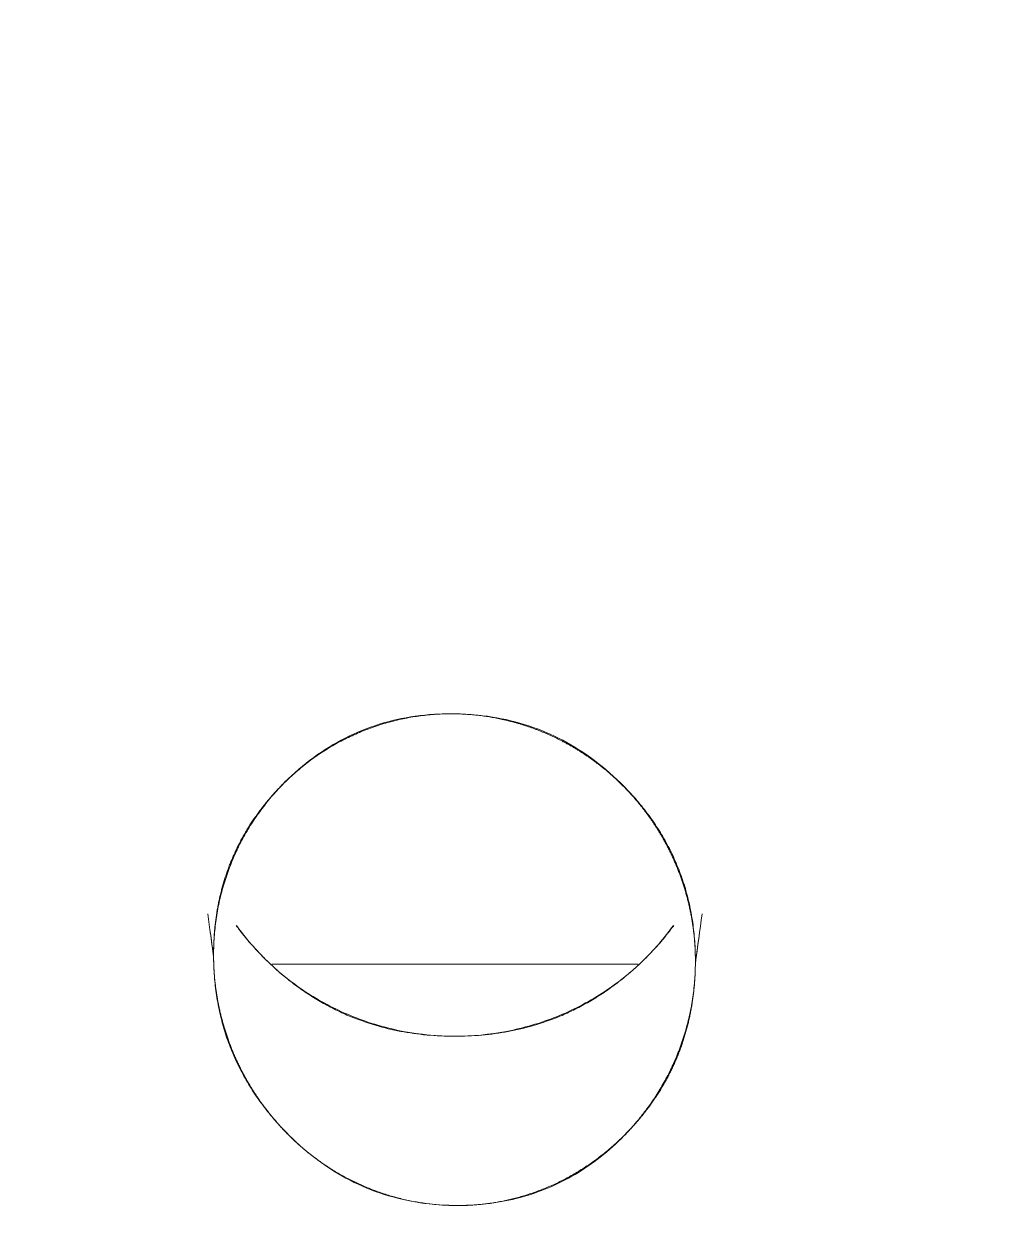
# Model space of a CAD drawing. Header units: inches. Extents: x 1105 to 1525, y -292 to 302.
# Drawn here: x 1205.281 to 1208.252, y 206.131 to 209.767 of the extents above; entities that cross this region are included whole.
import ezdxf

# ---------------------------------------------------------------- set-up
doc = ezdxf.new("R2010")
doc.units = ezdxf.units.IN
doc.header["$LTSCALE"] = 2.42
doc.header["$MEASUREMENT"] = 0
doc.layers.get('0').update_dxf_attribs({"linetype": 'CONTINUOUS'})

msp = doc.modelspace()

# ---------------------------------------------------------------- linework, layer by layer
at = {"linetype": 'Continuous', "lineweight": 18}
for points, degree, knots in [([(1211.2005, 197.3335), (1208.9894, 197.3335), (1204.5666, 197.3897), (1197.9964, 197.6419), (1191.5539, 198.0594), (1185.3002, 198.6384), (1179.2959, 199.3732), (1173.5992, 200.2566), (1168.2643, 201.2804), (1163.3428, 202.4345), (1158.8825, 203.7078), (1154.926, 205.0881), (1151.5112, 206.5622), (1148.6716, 208.1157), (1146.4339, 209.7338), (1144.8201, 211.4008), (1143.8455, 213.1008), (1143.6282, 214.2451), (1143.6282, 214.8172)], 3, [0, 0, 0, 0, 0.0625, 0.125, 0.1875, 0.25, 0.3125, 0.375, 0.4375, 0.5, 0.5625, 0.625, 0.6875, 0.75, 0.8125, 0.875, 0.9375, 1, 1, 1, 1]), ([(1143.64, 214.4915), (1143.6528, 214.3141), (1143.7137, 213.8507), (1143.9269, 213.1028), (1144.3327, 212.2509), (1145.0892, 211.123), (1146.435, 209.7339), (1148.671, 208.1157), (1151.5127, 206.5624), (1154.9252, 205.0881), (1158.884, 203.7082), (1163.3422, 202.4343), (1168.2656, 201.2807), (1175.3767, 199.9152), (1185.1754, 198.5604), (1195.8067, 197.7259), (1204.5668, 197.3898), (1208.9893, 197.3335), (1211.2005, 197.3335)], 3, [0, 0, 0, 0, 0.019623, 0.051248, 0.082873, 0.114498, 0.177749, 0.240999, 0.304249, 0.367499, 0.430749, 0.493999, 0.557249, 0.620499, 0.747, 0.8735, 0.93675, 1, 1, 1, 1]), ([(1143.9295, 213.0839), (1143.9841, 212.8998), (1144.1834, 212.3318), (1144.6379, 211.4837), (1145.2717, 210.6188), (1145.8671, 209.9587), (1146.418, 209.4238), (1147.179, 208.7599), (1148.2489, 207.9551), (1149.6564, 207.063), (1151.1044, 206.2669), (1152.6248, 205.5224), (1154.3819, 204.752), (1156.5304, 203.9171), (1159.0383, 203.0598), (1161.823, 202.2232), (1164.8105, 201.4329), (1167.8676, 200.7208), (1170.7913, 200.1178), (1173.4211, 199.6307), (1175.9188, 199.2099), (1178.5313, 198.8102), (1181.1796, 198.4476), (1183.8052, 198.126), (1186.3593, 197.8451), (1189.2101, 197.5679), (1192.5157, 197.2923), (1196.4288, 197.0274), (1200.9871, 196.7999), (1205.9859, 196.646), (1209.4619, 196.6156), (1211.2005, 196.6188)], 3, [0, 0, 0, 0, 0.01728, 0.053972, 0.083846, 0.106938, 0.125948, 0.145029, 0.183541, 0.221259, 0.25406, 0.283655, 0.317725, 0.357015, 0.399462, 0.442134, 0.485013, 0.527816, 0.565884, 0.597582, 0.625249, 0.655745, 0.689112, 0.715621, 0.743397, 0.772856, 0.807526, 0.848212, 0.894911, 0.947625, 1, 1, 1, 1]), ([(1205.8524, 206.9526), (1205.8524, 206.9577), (1205.8524, 206.968), (1205.8527, 206.9834), (1205.8533, 206.9987), (1205.8541, 207.0139), (1205.8552, 207.0289), (1205.8566, 207.0438), (1205.8583, 207.0586), (1205.8602, 207.0733), (1205.8624, 207.0878), (1205.8649, 207.1022), (1205.8677, 207.1166), (1205.8707, 207.1307), (1205.874, 207.1448), (1205.8776, 207.1588), (1205.8815, 207.1726), (1205.8856, 207.1863), (1205.89, 207.1999), (1205.8947, 207.2133), (1205.8996, 207.2267), (1205.9049, 207.2399), (1205.9104, 207.253), (1205.9161, 207.266), (1205.9222, 207.2789), (1205.9285, 207.2916), (1205.9351, 207.3042), (1205.942, 207.3167), (1205.9491, 207.3291), (1205.9565, 207.3414), (1205.9642, 207.3535), (1205.9722, 207.3655), (1205.9804, 207.3774), (1205.9889, 207.3892), (1205.9977, 207.4009), (1206.0068, 207.4124), (1206.0161, 207.4239), (1206.0257, 207.4352), (1206.0356, 207.4464), (1206.0457, 207.4574), (1206.0561, 207.4684), (1206.0904, 207.503), (1206.1518, 207.5561), (1206.2479, 207.6154), (1206.3513, 207.6573), (1206.4619, 207.6817), (1206.5772, 207.6886), (1206.6926, 207.6794), (1206.8037, 207.6526), (1206.9077, 207.6083), (1207.0045, 207.5466), (1207.0698, 207.4888), (1207.1104, 207.4462), (1207.1297, 207.4245), (1207.1479, 207.4024), (1207.1652, 207.3799), (1207.1815, 207.3569), (1207.1968, 207.3335), (1207.2111, 207.3098), (1207.2244, 207.2856), (1207.2367, 207.2609), (1207.248, 207.2359), (1207.2583, 207.2104), (1207.2676, 207.1846), (1207.2759, 207.1583), (1207.2832, 207.1316), (1207.2895, 207.1044), (1207.2948, 207.0769), (1207.299, 207.049), (1207.3023, 207.0206), (1207.3046, 206.9918), (1207.3059, 206.9626), (1207.306, 206.943), (1207.306, 206.9332)], 3, [0, 0, 0, 0, 0.006697, 0.013344, 0.019942, 0.026495, 0.033003, 0.039471, 0.045899, 0.052291, 0.058648, 0.064973, 0.07127, 0.077539, 0.083784, 0.090008, 0.096213, 0.102401, 0.108576, 0.11474, 0.120895, 0.127045, 0.133192, 0.139339, 0.145488, 0.151643, 0.157806, 0.163979, 0.170165, 0.176368, 0.182589, 0.188831, 0.195098, 0.20139, 0.207712, 0.214064, 0.220451, 0.226874, 0.233335, 0.239838, 0.246384, 0.252975, 0.303115, 0.35136, 0.398978, 0.447293, 0.497578, 0.54804, 0.596676, 0.644758, 0.693609, 0.744488, 0.757158, 0.76967, 0.78204, 0.794283, 0.806417, 0.818457, 0.830422, 0.842329, 0.854196, 0.866041, 0.877883, 0.889738, 0.901627, 0.913566, 0.925573, 0.937666, 0.949862, 0.962178, 0.974629, 0.987231, 1, 1, 1, 1]), ([(1207.306, 206.9332), (1207.306, 206.9378), (1207.306, 206.9469), (1207.3057, 206.9606), (1207.3052, 206.9742), (1207.3045, 206.9878), (1207.3035, 207.0012), (1207.3022, 207.0147), (1207.3008, 207.028), (1207.2991, 207.0412), (1207.2972, 207.0544), (1207.295, 207.0675), (1207.2926, 207.0805), (1207.2901, 207.0933), (1207.2873, 207.1061), (1207.2843, 207.1188), (1207.2811, 207.1314), (1207.2777, 207.1438), (1207.274, 207.1562), (1207.2702, 207.1684), (1207.2662, 207.1806), (1207.2621, 207.1926), (1207.2577, 207.2044), (1207.2532, 207.2162), (1207.2484, 207.2278), (1207.2435, 207.2393), (1207.2385, 207.2507), (1207.2333, 207.2619), (1207.2279, 207.273), (1207.2223, 207.2839), (1207.2166, 207.2948), (1207.2108, 207.3054), (1207.2048, 207.316), (1207.1987, 207.3263), (1207.1924, 207.3366), (1207.186, 207.3467), (1207.1795, 207.3566), (1207.1728, 207.3664), (1207.166, 207.3761), (1207.1591, 207.3855), (1207.1521, 207.3949), (1207.145, 207.4041), (1207.1377, 207.4131), (1207.1304, 207.422), (1207.1229, 207.4307), (1207.1154, 207.4393), (1207.1078, 207.4477), (1207.1, 207.4559), (1207.0922, 207.464), (1207.0843, 207.472), (1207.0764, 207.4798), (1207.0683, 207.4874), (1207.0602, 207.4949), (1207.052, 207.5022), (1207.0438, 207.5094), (1207.0354, 207.5164), (1207.0271, 207.5232), (1207.0186, 207.5299), (1207.0101, 207.5364), (1207.0016, 207.5428), (1206.993, 207.549), (1206.9844, 207.5551), (1206.9757, 207.561), (1206.967, 207.5668), (1206.9583, 207.5724), (1206.9495, 207.5779), (1206.9408, 207.5832), (1206.9319, 207.5883), (1206.9231, 207.5933), (1206.9142, 207.5982), (1206.9053, 207.6029), (1206.8965, 207.6075), (1206.8875, 207.6119), (1206.8786, 207.6162), (1206.8697, 207.6204), (1206.8608, 207.6244), (1206.8518, 207.6282), (1206.8429, 207.6319), (1206.834, 207.6355), (1206.8251, 207.639), (1206.8162, 207.6423), (1206.8072, 207.6454), (1206.7983, 207.6485), (1206.7895, 207.6514), (1206.7806, 207.6542), (1206.7718, 207.6568), (1206.7629, 207.6594), (1206.7541, 207.6618), (1206.7453, 207.664), (1206.7366, 207.6662), (1206.7278, 207.6682), (1206.7191, 207.6701), (1206.7105, 207.6719), (1206.7018, 207.6736), (1206.6932, 207.6752), (1206.6847, 207.6766), (1206.6761, 207.678), (1206.6676, 207.6792), (1206.6592, 207.6803), (1206.6508, 207.6813), (1206.6424, 207.6822), (1206.634, 207.683), (1206.6258, 207.6837), (1206.6175, 207.6843), (1206.6093, 207.6848), (1206.6012, 207.6852), (1206.5931, 207.6856), (1206.5851, 207.6858), (1206.5719, 207.686), (1206.5535, 207.6859), (1206.5299, 207.6849), (1206.5063, 207.6832), (1206.4827, 207.6807), (1206.4591, 207.6774), (1206.4357, 207.6733), (1206.4123, 207.6684), (1206.389, 207.6628), (1206.3659, 207.6563), (1206.343, 207.649), (1206.3203, 207.641), (1206.2978, 207.6322), (1206.2756, 207.6225), (1206.2536, 207.6121), (1206.232, 207.601), (1206.2107, 207.5891), (1206.1898, 207.5764), (1206.1692, 207.563), (1206.1491, 207.5488), (1206.1294, 207.5339), (1206.1103, 207.5183), (1206.0916, 207.5021), (1206.0734, 207.4851), (1206.0558, 207.4674), (1206.0388, 207.4492), (1206.0223, 207.4302), (1206.0065, 207.4107), (1205.9914, 207.3905), (1205.9769, 207.3698), (1205.9631, 207.3485), (1205.95, 207.3267), (1205.9377, 207.3044), (1205.9261, 207.2816), (1205.9153, 207.2583), (1205.9053, 207.2346), (1205.8961, 207.2104), (1205.8878, 207.1859), (1205.8802, 207.161), (1205.8736, 207.1358), (1205.8678, 207.1103), (1205.8629, 207.0845), (1205.859, 207.0585), (1205.8559, 207.0322), (1205.8538, 207.0058), (1205.8525, 206.9792), (1205.8524, 206.9615), (1205.8524, 206.9526)], 3, [0, 0, 0, 0, 0.005939, 0.011855, 0.017748, 0.023617, 0.029463, 0.035285, 0.041084, 0.04686, 0.052612, 0.058341, 0.064047, 0.069729, 0.075388, 0.081023, 0.086635, 0.092223, 0.097788, 0.10333, 0.108848, 0.114343, 0.119814, 0.125261, 0.130686, 0.136086, 0.141464, 0.146817, 0.152148, 0.157455, 0.162738, 0.167998, 0.173234, 0.178447, 0.183636, 0.188802, 0.193944, 0.199063, 0.204158, 0.20923, 0.214278, 0.219303, 0.224304, 0.229281, 0.234235, 0.239166, 0.244073, 0.248956, 0.253816, 0.258652, 0.263465, 0.268254, 0.27302, 0.277762, 0.282481, 0.287176, 0.291848, 0.296496, 0.30112, 0.305721, 0.310298, 0.314852, 0.319383, 0.323889, 0.328373, 0.332833, 0.337269, 0.341682, 0.346071, 0.350436, 0.354779, 0.359097, 0.363393, 0.367664, 0.371913, 0.376137, 0.380339, 0.384517, 0.388671, 0.392802, 0.396909, 0.400993, 0.405054, 0.409091, 0.413105, 0.417095, 0.421062, 0.425006, 0.428926, 0.432823, 0.436696, 0.440546, 0.444373, 0.448176, 0.451956, 0.455713, 0.459447, 0.463157, 0.466844, 0.470508, 0.474148, 0.477765, 0.481359, 0.48493, 0.488478, 0.492002, 0.495504, 0.498982, 0.502437, 0.512622, 0.522829, 0.533061, 0.543317, 0.553598, 0.563904, 0.574235, 0.584591, 0.594974, 0.605383, 0.615818, 0.626281, 0.63677, 0.647287, 0.657832, 0.668405, 0.679006, 0.689636, 0.700295, 0.710984, 0.721701, 0.732449, 0.743227, 0.754035, 0.764874, 0.775743, 0.786644, 0.797576, 0.80854, 0.819536, 0.830564, 0.841624, 0.852717, 0.863843, 0.875002, 0.886194, 0.89742, 0.90868, 0.919973, 0.931301, 0.942664, 0.954061, 0.965493, 0.97696, 0.988462, 1, 1, 1, 1]), ([(1205.9203, 207.0471), (1205.9615, 206.9907), (1206.2483, 206.7131), (1206.911, 206.7124), (1207.1997, 206.9906), (1207.2409, 207.0471)], 2, [0, 0, 0, 0.092688, 0.499886, 0.907083, 1, 1, 1]), ([(1207.2395, 207.0473), (1207.2119, 207.0086), (1207.1806, 206.9723), (1207.1092, 206.9033), (1207.0685, 206.8711), (1206.9814, 206.8149), (1206.935, 206.7909), (1206.8383, 206.7522), (1206.7879, 206.7375), (1206.6852, 206.7177), (1206.6329, 206.7128), (1206.5282, 206.7128), (1206.4758, 206.7177), (1206.3731, 206.7375), (1206.3227, 206.7522), (1206.226, 206.7909), (1206.1796, 206.8149), (1206.0925, 206.8711), (1206.0518, 206.9033), (1205.9804, 206.9723), (1205.9491, 207.0086), (1205.9216, 207.0473)], 3, [0, 0, 0, 0, 0.094279, 0.094279, 0.195709, 0.195709, 0.29714, 0.29714, 0.39857, 0.39857, 0.5, 0.5, 0.60143, 0.60143, 0.70286, 0.70286, 0.80429, 0.80429, 0.905721, 0.905721, 1, 1, 1, 1]), ([(1207.306, 206.9332), (1207.3059, 206.9281), (1207.3058, 206.918), (1207.3053, 206.9029), (1207.3045, 206.8879), (1207.3035, 206.873), (1207.3022, 206.8583), (1207.3006, 206.8436), (1207.2988, 206.8291), (1207.2967, 206.8146), (1207.2943, 206.8003), (1207.2917, 206.7861), (1207.2888, 206.772), (1207.2857, 206.758), (1207.2823, 206.7441), (1207.2786, 206.7304), (1207.2747, 206.7167), (1207.2705, 206.7032), (1207.266, 206.6898), (1207.2613, 206.6764), (1207.2563, 206.6632), (1207.251, 206.6501), (1207.2455, 206.6372), (1207.2397, 206.6243), (1207.2337, 206.6116), (1207.2274, 206.5989), (1207.2208, 206.5864), (1207.2139, 206.574), (1207.2068, 206.5617), (1207.1995, 206.5495), (1207.1918, 206.5374), (1207.1839, 206.5254), (1207.1758, 206.5136), (1207.1673, 206.5018), (1207.1586, 206.4902), (1207.1497, 206.4787), (1207.1405, 206.4673), (1207.131, 206.456), (1207.1212, 206.4448), (1207.1112, 206.4338), (1207.1009, 206.4228), (1207.0717, 206.3928), (1207.0213, 206.3473), (1206.9447, 206.2945), (1206.8632, 206.2533), (1206.7769, 206.2239), (1206.6858, 206.2063), (1206.5847, 206.2), (1206.4767, 206.2072), (1206.366, 206.2326), (1206.2622, 206.2756), (1206.1655, 206.3362), (1206.0998, 206.3935), (1206.0587, 206.4359), (1206.0387, 206.4579), (1206.0198, 206.4803), (1206.0019, 206.5032), (1205.985, 206.5264), (1205.9691, 206.55), (1205.9542, 206.5741), (1205.9404, 206.5985), (1205.9275, 206.6233), (1205.9157, 206.6486), (1205.9049, 206.6742), (1205.895, 206.7003), (1205.8862, 206.7267), (1205.8785, 206.7536), (1205.8717, 206.7808), (1205.8659, 206.8085), (1205.8612, 206.8365), (1205.8574, 206.865), (1205.8547, 206.8938), (1205.8529, 206.9231), (1205.8526, 206.9427), (1205.8524, 206.9526)], 3, [0, 0, 0, 0, 0.006605, 0.013164, 0.01968, 0.026154, 0.032589, 0.038986, 0.045349, 0.051679, 0.057978, 0.064249, 0.070494, 0.076716, 0.082916, 0.089098, 0.095264, 0.101416, 0.107556, 0.113688, 0.119813, 0.125935, 0.132056, 0.138177, 0.144303, 0.150435, 0.156575, 0.162728, 0.168894, 0.175076, 0.181277, 0.187499, 0.193745, 0.200017, 0.206317, 0.212648, 0.219012, 0.225412, 0.231848, 0.238325, 0.244843, 0.251405, 0.292913, 0.332948, 0.37221, 0.411435, 0.451358, 0.492675, 0.543126, 0.591774, 0.639893, 0.688794, 0.739733, 0.752786, 0.765664, 0.778383, 0.790958, 0.803407, 0.815746, 0.827993, 0.840166, 0.852282, 0.86436, 0.876419, 0.888478, 0.900555, 0.912669, 0.924837, 0.93708, 0.949413, 0.961855, 0.974423, 0.987132, 1, 1, 1, 1]), ([(1205.8524, 206.9526), (1205.8525, 206.9482), (1205.8526, 206.9395), (1205.853, 206.9265), (1205.8537, 206.9135), (1205.8545, 206.9005), (1205.8556, 206.8875), (1205.857, 206.8746), (1205.8585, 206.8616), (1205.8603, 206.8487), (1205.8623, 206.8359), (1205.8645, 206.823), (1205.8669, 206.8102), (1205.8695, 206.7975), (1205.8724, 206.7848), (1205.8755, 206.7721), (1205.8788, 206.7595), (1205.8823, 206.7469), (1205.886, 206.7344), (1205.8899, 206.722), (1205.8941, 206.7097), (1205.8984, 206.6974), (1205.903, 206.6852), (1205.9077, 206.673), (1205.9127, 206.661), (1205.9179, 206.649), (1205.9233, 206.6371), (1205.9288, 206.6254), (1205.9346, 206.6137), (1205.9406, 206.6021), (1205.9468, 206.5906), (1205.9531, 206.5792), (1205.9597, 206.568), (1205.9664, 206.5568), (1205.9733, 206.5458), (1205.9805, 206.5349), (1205.9877, 206.5241), (1205.9952, 206.5134), (1206.0029, 206.5028), (1206.0107, 206.4924), (1206.0187, 206.4821), (1206.0269, 206.472), (1206.0352, 206.462), (1206.0437, 206.4521), (1206.0524, 206.4424), (1206.0612, 206.4328), (1206.0702, 206.4234), (1206.0848, 206.4086), (1206.1055, 206.3888), (1206.1333, 206.3649), (1206.1623, 206.3424), (1206.1927, 206.3211), (1206.2242, 206.3014), (1206.257, 206.2832), (1206.2908, 206.2666), (1206.3257, 206.2517), (1206.3615, 206.2386), (1206.3982, 206.2273), (1206.4357, 206.218), (1206.474, 206.2107), (1206.5128, 206.2055), (1206.5521, 206.2023), (1206.5836, 206.2016), (1206.6072, 206.2019), (1206.6228, 206.2025), (1206.6387, 206.2035), (1206.6547, 206.2049), (1206.6709, 206.2066), (1206.6873, 206.2088), (1206.7038, 206.2114), (1206.7205, 206.2144), (1206.7373, 206.2179), (1206.7543, 206.2219), (1206.7713, 206.2263), (1206.7885, 206.2312), (1206.8057, 206.2367), (1206.8231, 206.2426), (1206.8404, 206.2491), (1206.8578, 206.2561), (1206.8752, 206.2637), (1206.8927, 206.2718), (1206.9101, 206.2805), (1206.9274, 206.2898), (1206.9447, 206.2997), (1206.9619, 206.3101), (1206.979, 206.3212), (1206.996, 206.3329), (1207.0128, 206.3452), (1207.0295, 206.3581), (1207.0459, 206.3717), (1207.0621, 206.3859), (1207.0781, 206.4007), (1207.0938, 206.4162), (1207.1091, 206.4323), (1207.1241, 206.449), (1207.1388, 206.4664), (1207.153, 206.4844), (1207.1669, 206.503), (1207.1802, 206.5223), (1207.1931, 206.5422), (1207.2054, 206.5627), (1207.2172, 206.5838), (1207.2284, 206.6055), (1207.239, 206.6278), (1207.2489, 206.6506), (1207.2582, 206.674), (1207.2667, 206.6979), (1207.2745, 206.7223), (1207.2815, 206.7472), (1207.2877, 206.7726), (1207.293, 206.7984), (1207.2975, 206.8247), (1207.3011, 206.8513), (1207.3037, 206.8783), (1207.3055, 206.9056), (1207.3058, 206.924), (1207.306, 206.9332)], 3, [0, 0, 0, 0, 0.00566, 0.011321, 0.016981, 0.022641, 0.028301, 0.033961, 0.039621, 0.04528, 0.05094, 0.056599, 0.062259, 0.067918, 0.073577, 0.079236, 0.084895, 0.090554, 0.096212, 0.101871, 0.107529, 0.113188, 0.118846, 0.124504, 0.130162, 0.13582, 0.141478, 0.147135, 0.152793, 0.15845, 0.164108, 0.169765, 0.175422, 0.181079, 0.186736, 0.192393, 0.198049, 0.203706, 0.209362, 0.215018, 0.220675, 0.226331, 0.231987, 0.237643, 0.243298, 0.248954, 0.254609, 0.260265, 0.276079, 0.291976, 0.30796, 0.324033, 0.340198, 0.356459, 0.372818, 0.389279, 0.405843, 0.422515, 0.439296, 0.45619, 0.473199, 0.490325, 0.507573, 0.514277, 0.521075, 0.527967, 0.534952, 0.542032, 0.549207, 0.556477, 0.563844, 0.571306, 0.578865, 0.586522, 0.594276, 0.602128, 0.610078, 0.618127, 0.626275, 0.634522, 0.642869, 0.651316, 0.659864, 0.668512, 0.677261, 0.686111, 0.695063, 0.704116, 0.713272, 0.72253, 0.731891, 0.741355, 0.750922, 0.760592, 0.770366, 0.780244, 0.790227, 0.800313, 0.810505, 0.820801, 0.831203, 0.84171, 0.852323, 0.863041, 0.873866, 0.884796, 0.895834, 0.906978, 0.918229, 0.929587, 0.941053, 0.952626, 0.964308, 0.976097, 0.987994, 1, 1, 1, 1])]:
    msp.add_open_spline(points, degree=degree, knots=knots, dxfattribs=at)
for points, degree in [([(1205.8349, 207.0821), (1205.8408, 207.039), (1205.8466, 206.9958), (1205.8524, 206.9526)], 3), ([(1207.306, 206.9332), (1207.3127, 206.9828), (1207.3194, 207.0325), (1207.3261, 207.0821)], 3), ([(1205.8524, 206.9526), (1205.8491, 206.977), (1205.8458, 207.0015), (1205.8425, 207.0259)], 3), ([(1207.3185, 207.0259), (1207.3143, 206.995), (1207.3102, 206.9641), (1207.306, 206.9332)], 3), ([(1207.1336, 206.9307), (1206.0279, 206.9307)], 1), ([(1206.0279, 206.9307), (1207.1336, 206.9307)], 1)]:
    msp.add_open_spline(points, degree=degree, dxfattribs=at)

doc.saveas('drawing.dxf')
